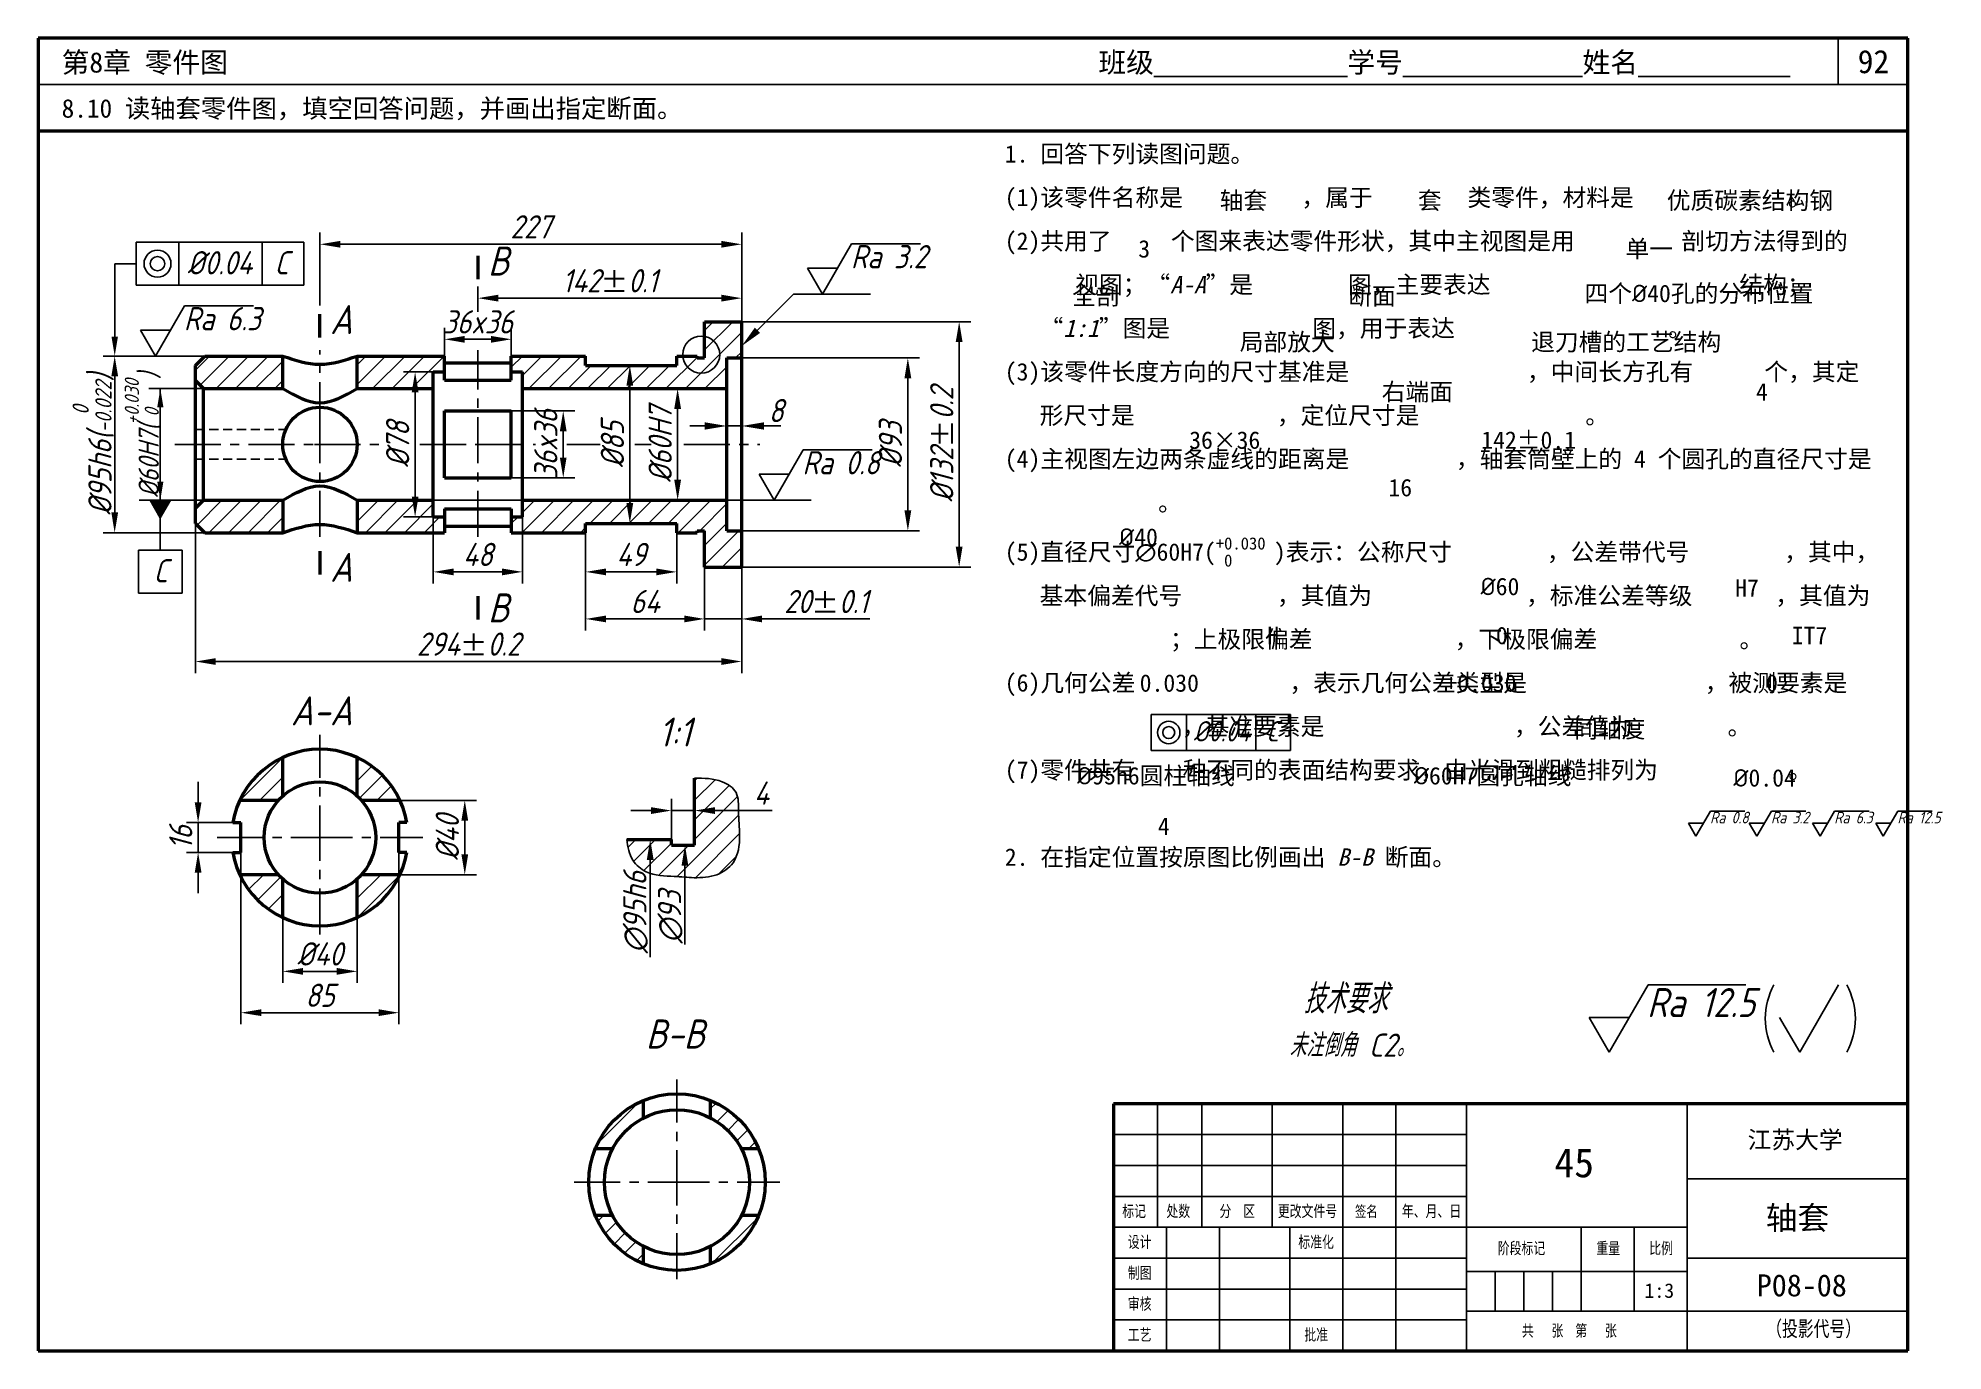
# Model space of a CAD drawing. Header units: millimetres. Extents: x 0 to 328, y 0 to 226.
import ezdxf

# ---------------------------------------------------------------- set-up
doc = ezdxf.new("R2010")
doc.units = ezdxf.units.MM
doc.header["$LTSCALE"] = 0.25
doc.linetypes.add('CENTER', pattern=[50.8, 31.75, -6.35, 6.35, -6.35])
doc.linetypes.add('HIDDEN', pattern=[9.525, 6.35, -3.175])
for name, color, linetype in [('中心线', 7, 'CENTER'), ('尺寸层', 7, 'Continuous'), ('点画线层', 7, 'CENTER'), ('答案', 1, 'Continuous'), ('细实线层', 7, 'Continuous'), ('虚线层', 7, 'HIDDEN')]:
    doc.layers.add(name, color=color, linetype=linetype)
doc.layers.add('粗实线层', color=7, linetype='Continuous', lineweight=50)
doc.styles.get("Standard").update_dxf_attribs({"font": 'gbeitc.shx', "height": 4, "bigfont": 'gbcbig.shx'})
doc.styles.add('宋体', font='', dxfattribs={"height": 3.5})
doc.styles.get('宋体').set_extended_font_data('SimSun')
doc.dimstyles.new('ISO-25', dxfattribs={"dimtxt": 4, "dimasz": 3.5, "dimexe": 2, "dimexo": 0, "dimgap": 1, "dimtad": 1, "dimdsep": 46, "dimtxsty": 'Standard', "dimcen": 0, "dimclrd": 256, "dimclre": 256, "dimclrt": 256, "dimadec": 0, "dimazin": 0, "dimtfac": 1, "dimtmove": 0, "dimatfit": 2, "dimfxl": 0, "dimlwd": -1, "dimlwe": -1, "dimarcsym": 0})

# ---------------------------------------------------------------- blocks, each defined once
blk = doc.blocks.new('*D1')
at = {"layer": 'Defpoints', "color": 0, "transparency": 16777216}
for p in [(121.18, 170.94), (149.79, 170.94), (121.18, 141.18)]:
    blk.add_point(p, dxfattribs=at)
at = {"layer": '尺寸层', "transparency": 16777216}
for p, q in [((121.18, 170.94), (151.79, 170.94)), ((149.79, 144.68), (149.79, 167.44)), ((121.18, 141.18), (151.79, 141.18))]:
    blk.add_line(p, q, dxfattribs=at)
for points in [[(149.21, 167.44), (150.38, 167.44), (149.79, 170.94)], [(149.21, 144.68), (150.38, 144.68), (149.79, 141.18)]]:
    blk.add_solid(points, dxfattribs=at)
at = {"layer": '尺寸层', "transparency": 16777216, "insert": (146.79, 156.06), "char_height": 4, "attachment_point": 5, "rotation": 90}
blk.add_mtext('%%C93', dxfattribs=at)
blk = doc.blocks.new('*D2')
at = {"layer": 'Defpoints', "color": 0, "transparency": 16777216}
for p in [(121.18, 177.18), (158.63, 177.18), (121.18, 134.94)]:
    blk.add_point(p, dxfattribs=at)
at = {"layer": '尺寸层', "transparency": 16777216}
for p, q in [((121.18, 177.18), (160.63, 177.18)), ((158.63, 138.44), (158.63, 173.68)), ((121.18, 134.94), (160.63, 134.94))]:
    blk.add_line(p, q, dxfattribs=at)
for points in [[(158.04, 173.68), (159.21, 173.68), (158.63, 177.18)], [(158.04, 138.44), (159.21, 138.44), (158.63, 134.94)]]:
    blk.add_solid(points, dxfattribs=at)
at = {"layer": '尺寸层', "transparency": 16777216, "insert": (155.63, 156.06), "char_height": 4, "attachment_point": 5, "rotation": 90}
blk.add_mtext('%%C132{\\Ftxt|c134;\\H0.875x;%%P}0.2', dxfattribs=at)
blk = doc.blocks.new('*D8')
at = {"layer": 'Defpoints', "color": 0, "transparency": 16777216}
for p in [(110.14, 165.66), (118.62, 165.66), (118.62, 146.46)]:
    blk.add_point(p, dxfattribs=at)
at = {"layer": '尺寸层', "transparency": 16777216}
for p, q in [((118.62, 165.66), (108.14, 165.66)), ((110.14, 149.96), (110.14, 162.16)), ((118.62, 146.46), (108.14, 146.46))]:
    blk.add_line(p, q, dxfattribs=at)
for points in [[(109.56, 162.16), (110.73, 162.16), (110.14, 165.66)], [(109.56, 149.96), (110.73, 149.96), (110.14, 146.46)]]:
    blk.add_solid(points, dxfattribs=at)
at = {"layer": '尺寸层', "transparency": 16777216, "insert": (107.14, 156.06), "char_height": 4, "attachment_point": 5, "rotation": 90}
blk.add_mtext('%%C60H7', dxfattribs=at)
blk = doc.blocks.new('*D9')
at = {"layer": 'Defpoints', "color": 0, "transparency": 16777216}
for p in [(101.91, 169.66), (109.98, 169.66), (109.98, 142.46)]:
    blk.add_point(p, dxfattribs=at)
at = {"layer": '尺寸层', "transparency": 16777216}
for p, q in [((109.98, 169.66), (99.91, 169.66)), ((101.91, 145.96), (101.91, 166.16)), ((109.98, 142.46), (99.91, 142.46))]:
    blk.add_line(p, q, dxfattribs=at)
for points in [[(101.33, 166.16), (102.49, 166.16), (101.91, 169.66)], [(101.33, 145.96), (102.49, 145.96), (101.91, 142.46)]]:
    blk.add_solid(points, dxfattribs=at)
at = {"layer": '尺寸层', "transparency": 16777216, "insert": (98.91, 156.06), "char_height": 4, "attachment_point": 5, "rotation": 90}
blk.add_mtext('%%C85', dxfattribs=at)
blk = doc.blocks.new('*D10')
at = {"layer": 'Defpoints', "color": 0, "transparency": 16777216}
for p in [(114.78, 134.94), (121.18, 134.94), (121.18, 126.01)]:
    blk.add_point(p, dxfattribs=at)
at = {"layer": '尺寸层', "transparency": 16777216}
for p, q in [((114.78, 134.94), (114.78, 124.01)), ((121.18, 134.94), (121.18, 124.01)), ((111.28, 126.01), (107.78, 126.01)), ((114.78, 126.01), (121.18, 126.01)), ((124.68, 126.01), (143.26, 126.01))]:
    blk.add_line(p, q, dxfattribs=at)
for points in [[(111.28, 126.59), (111.28, 125.42), (114.78, 126.01)], [(124.68, 126.59), (124.68, 125.42), (121.18, 126.01)]]:
    blk.add_solid(points, dxfattribs=at)
at = {"layer": '尺寸层', "transparency": 16777216, "insert": (135.72, 129.01), "char_height": 4, "attachment_point": 5}
blk.add_mtext('20{\\Ftxt|c134;\\H0.875x;%%P}0.1', dxfattribs=at)
blk = doc.blocks.new('*D11')
at = {"layer": 'Defpoints', "color": 0, "transparency": 16777216}
for p in [(94.3, 140.86), (109.98, 140.86), (109.98, 134.11)]:
    blk.add_point(p, dxfattribs=at)
at = {"layer": '尺寸层', "transparency": 16777216}
for p, q in [((94.3, 140.86), (94.3, 132.11)), ((109.98, 140.86), (109.98, 132.11)), ((97.8, 134.11), (106.48, 134.11))]:
    blk.add_line(p, q, dxfattribs=at)
for points in [[(97.8, 134.69), (97.8, 133.52), (94.3, 134.11)], [(106.48, 134.69), (106.48, 133.52), (109.98, 134.11)]]:
    blk.add_solid(points, dxfattribs=at)
at = {"layer": '尺寸层', "transparency": 16777216, "insert": (102.14, 137.11), "char_height": 4, "attachment_point": 5}
blk.add_mtext('49', dxfattribs=at)
blk = doc.blocks.new('*D3')
at = {"layer": 'Defpoints', "color": 0, "transparency": 16777216}
for p in [(94.3, 140.86), (114.78, 134.94), (114.78, 126.01)]:
    blk.add_point(p, dxfattribs=at)
at = {"layer": '尺寸层', "transparency": 16777216}
for p, q in [((94.3, 140.86), (94.3, 124.01)), ((114.78, 134.94), (114.78, 124.01)), ((97.8, 126.01), (111.28, 126.01))]:
    blk.add_line(p, q, dxfattribs=at)
for points in [[(97.8, 126.59), (97.8, 125.42), (94.3, 126.01)], [(111.28, 126.59), (111.28, 125.42), (114.78, 126.01)]]:
    blk.add_solid(points, dxfattribs=at)
at = {"layer": '尺寸层', "transparency": 16777216, "insert": (104.54, 129.01), "char_height": 4, "attachment_point": 5}
blk.add_mtext('64', dxfattribs=at)
blk = doc.blocks.new('*D12')
at = {"layer": 'Defpoints', "color": 0, "transparency": 16777216}
for p in [(81.5, 161.82), (90.44, 161.82), (81.5, 150.3)]:
    blk.add_point(p, dxfattribs=at)
at = {"layer": '尺寸层', "transparency": 16777216}
for p, q in [((81.5, 161.82), (92.44, 161.82)), ((90.44, 153.8), (90.44, 158.32)), ((81.5, 150.3), (92.44, 150.3))]:
    blk.add_line(p, q, dxfattribs=at)
for points in [[(89.86, 158.32), (91.02, 158.32), (90.44, 161.82)], [(89.86, 153.8), (91.02, 153.8), (90.44, 150.3)]]:
    blk.add_solid(points, dxfattribs=at)
at = {"layer": '尺寸层', "transparency": 16777216, "insert": (87.44, 156.06), "char_height": 4, "attachment_point": 5, "rotation": 90}
blk.add_mtext('36x36', dxfattribs=at)
blk = doc.blocks.new('*D13')
at = {"layer": 'Defpoints', "color": 0, "transparency": 16777216}
for p in [(68.06, 143.58), (83.42, 143.58), (83.42, 134.11)]:
    blk.add_point(p, dxfattribs=at)
at = {"layer": '尺寸层', "transparency": 16777216}
for p, q in [((68.06, 143.58), (68.06, 132.11)), ((83.42, 143.58), (83.42, 132.11)), ((71.56, 134.11), (79.92, 134.11))]:
    blk.add_line(p, q, dxfattribs=at)
for points in [[(71.56, 134.69), (71.56, 133.52), (68.06, 134.11)], [(79.92, 134.69), (79.92, 133.52), (83.42, 134.11)]]:
    blk.add_solid(points, dxfattribs=at)
at = {"layer": '尺寸层', "transparency": 16777216, "insert": (75.74, 137.11), "char_height": 4, "attachment_point": 5}
blk.add_mtext('48', dxfattribs=at)
blk = doc.blocks.new('*D14')
at = {"layer": 'Defpoints', "color": 0, "transparency": 16777216}
for p in [(64.93, 168.54), (68.06, 168.54), (68.06, 143.58)]:
    blk.add_point(p, dxfattribs=at)
at = {"layer": '尺寸层', "transparency": 16777216}
for p, q in [((68.06, 168.54), (62.93, 168.54)), ((64.93, 147.08), (64.93, 165.04)), ((68.06, 143.58), (62.93, 143.58))]:
    blk.add_line(p, q, dxfattribs=at)
for points in [[(64.35, 165.04), (65.52, 165.04), (64.93, 168.54)], [(64.35, 147.08), (65.52, 147.08), (64.93, 143.58)]]:
    blk.add_solid(points, dxfattribs=at)
at = {"layer": '尺寸层', "transparency": 16777216, "insert": (61.93, 156.06), "char_height": 4, "attachment_point": 5, "rotation": 90}
blk.add_mtext('%%C78', dxfattribs=at)
blk = doc.blocks.new('*D4')
at = {"layer": 'Defpoints', "color": 0, "transparency": 16777216}
for p in [(75.74, 181.23), (75.74, 178.87), (121.18, 177.18)]:
    blk.add_point(p, dxfattribs=at)
at = {"layer": '尺寸层', "transparency": 16777216}
for p, q in [((75.74, 178.87), (75.74, 183.23)), ((117.68, 181.23), (79.24, 181.23)), ((121.18, 177.18), (121.18, 183.23))]:
    blk.add_line(p, q, dxfattribs=at)
for points in [[(79.24, 181.82), (79.24, 180.65), (75.74, 181.23)], [(117.68, 181.82), (117.68, 180.65), (121.18, 181.23)]]:
    blk.add_solid(points, dxfattribs=at)
at = {"layer": '尺寸层', "transparency": 16777216, "insert": (98.46, 184.23), "char_height": 4, "attachment_point": 5}
blk.add_mtext('142{\\Ftxt|c134;\\H0.875x;%%P}0.1', dxfattribs=at)
blk = doc.blocks.new('*D5')
at = {"layer": 'Defpoints', "color": 0, "transparency": 16777216}
for p in [(48.54, 190.51), (48.54, 179.99), (121.18, 177.18)]:
    blk.add_point(p, dxfattribs=at)
at = {"layer": '尺寸层', "transparency": 16777216}
for p, q in [((48.54, 179.99), (48.54, 192.51)), ((117.68, 190.51), (52.04, 190.51)), ((121.18, 177.18), (121.18, 192.51))]:
    blk.add_line(p, q, dxfattribs=at)
for points in [[(52.04, 191.09), (52.04, 189.93), (48.54, 190.51)], [(117.68, 191.09), (117.68, 189.93), (121.18, 190.51)]]:
    blk.add_solid(points, dxfattribs=at)
at = {"layer": '尺寸层', "transparency": 16777216, "insert": (84.86, 193.51), "char_height": 4, "attachment_point": 5}
blk.add_mtext('227', dxfattribs=at)
blk = doc.blocks.new('*D15')
at = {"layer": 'Defpoints', "color": 0, "transparency": 16777216}
for p in [(81.5, 174.15), (69.98, 171.26), (81.5, 171.26)]:
    blk.add_point(p, dxfattribs=at)
at = {"layer": '尺寸层', "transparency": 16777216}
for p, q in [((69.98, 171.26), (69.98, 176.15)), ((73.48, 174.15), (78, 174.15)), ((81.5, 171.26), (81.5, 176.15))]:
    blk.add_line(p, q, dxfattribs=at)
for points in [[(73.48, 174.73), (73.48, 173.56), (69.98, 174.15)], [(78, 174.73), (78, 173.56), (81.5, 174.15)]]:
    blk.add_solid(points, dxfattribs=at)
at = {"layer": '尺寸层', "transparency": 16777216, "insert": (75.74, 177.15), "char_height": 4, "attachment_point": 5}
blk.add_mtext('36x36', dxfattribs=at)
blk = doc.blocks.new('*D16')
at = {"layer": 'Defpoints', "color": 0, "transparency": 16777216}
for p in [(27.1, 142.46), (121.18, 134.94), (27.1, 118.68)]:
    blk.add_point(p, dxfattribs=at)
at = {"layer": '尺寸层', "transparency": 16777216}
for p, q in [((27.1, 142.46), (27.1, 116.68)), ((121.18, 134.94), (121.18, 116.68)), ((117.68, 118.68), (30.6, 118.68))]:
    blk.add_line(p, q, dxfattribs=at)
for points in [[(30.6, 119.26), (30.6, 118.09), (27.1, 118.68)], [(117.68, 119.26), (117.68, 118.09), (121.18, 118.68)]]:
    blk.add_solid(points, dxfattribs=at)
at = {"layer": '尺寸层', "transparency": 16777216, "insert": (74.14, 121.68), "char_height": 4, "attachment_point": 5}
blk.add_mtext('294{\\Ftxt|c134;\\H0.875x;%%P}0.2', dxfattribs=at)
blk = doc.blocks.new('*D17')
at = {"layer": 'Defpoints', "color": 0, "transparency": 16777216}
for p in [(13.19, 171.26), (28.7, 171.26), (28.7, 140.86)]:
    blk.add_point(p, dxfattribs=at)
at = {"layer": '尺寸层', "transparency": 16777216}
for p, q in [((28.7, 171.26), (11.19, 171.26)), ((13.19, 144.36), (13.19, 167.76)), ((28.7, 140.86), (11.19, 140.86))]:
    blk.add_line(p, q, dxfattribs=at)
for points in [[(12.61, 167.76), (13.78, 167.76), (13.19, 171.26)], [(12.61, 144.36), (13.78, 144.36), (13.19, 140.86)]]:
    blk.add_solid(points, dxfattribs=at)
at = {"layer": '尺寸层', "transparency": 16777216, "insert": (9.49, 156.06), "char_height": 4, "attachment_point": 5, "rotation": 90}
blk.add_mtext('%%C95h6({\\H0.7x;\\S  0^ -0.022;})', dxfattribs=at)
blk = doc.blocks.new('*D18')
at = {"layer": 'Defpoints', "color": 0, "transparency": 16777216}
for p in [(62.33, 94.78), (62.33, 81.98), (73.48, 81.98)]:
    blk.add_point(p, dxfattribs=at)
at = {"layer": '尺寸层', "transparency": 16777216}
for p, q in [((62.33, 94.78), (75.48, 94.78)), ((73.48, 91.28), (73.48, 85.48)), ((62.33, 81.98), (75.48, 81.98))]:
    blk.add_line(p, q, dxfattribs=at)
for points in [[(72.9, 91.28), (74.07, 91.28), (73.48, 94.78)], [(72.9, 85.48), (74.07, 85.48), (73.48, 81.98)]]:
    blk.add_solid(points, dxfattribs=at)
at = {"layer": '尺寸层', "transparency": 16777216, "insert": (70.48, 88.38), "char_height": 4, "attachment_point": 5, "rotation": 90}
blk.add_mtext('%%C40', dxfattribs=at)
blk = doc.blocks.new('*D6')
at = {"layer": 'Defpoints', "color": 0, "transparency": 16777216}
for p in [(42.14, 74.59), (54.94, 74.59), (54.94, 65.34)]:
    blk.add_point(p, dxfattribs=at)
at = {"layer": '尺寸层', "transparency": 16777216}
for p, q in [((42.14, 74.59), (42.14, 63.34)), ((54.94, 74.59), (54.94, 63.34)), ((45.64, 65.34), (51.44, 65.34))]:
    blk.add_line(p, q, dxfattribs=at)
for points in [[(45.64, 65.92), (45.64, 64.75), (42.14, 65.34)], [(51.44, 65.92), (51.44, 64.75), (54.94, 65.34)]]:
    blk.add_solid(points, dxfattribs=at)
at = {"layer": '尺寸层', "transparency": 16777216, "insert": (48.54, 68.34), "char_height": 4, "attachment_point": 5}
blk.add_mtext('%%C40', dxfattribs=at)
blk = doc.blocks.new('*D19')
at = {"layer": 'Defpoints', "color": 0, "transparency": 16777216}
for p in [(33.56, 90.94), (27.56, 85.82), (33.56, 85.82)]:
    blk.add_point(p, dxfattribs=at)
at = {"layer": '尺寸层', "transparency": 16777216}
for p, q in [((27.56, 94.44), (27.56, 97.94)), ((33.56, 90.94), (25.56, 90.94)), ((27.56, 90.94), (27.56, 85.82)), ((33.56, 85.82), (25.56, 85.82)), ((27.56, 82.32), (27.56, 78.82))]:
    blk.add_line(p, q, dxfattribs=at)
for points in [[(26.97, 94.44), (28.14, 94.44), (27.56, 90.94)], [(26.97, 82.32), (28.14, 82.32), (27.56, 85.82)]]:
    blk.add_solid(points, dxfattribs=at)
at = {"layer": '尺寸层', "transparency": 16777216, "insert": (24.56, 88.38), "char_height": 4, "attachment_point": 5, "rotation": 90}
blk.add_mtext('16', dxfattribs=at)
blk = doc.blocks.new('*D7')
at = {"layer": 'Defpoints', "color": 0, "transparency": 16777216}
for p in [(34.94, 85.82), (62.14, 85.82), (62.14, 58.22)]:
    blk.add_point(p, dxfattribs=at)
at = {"layer": '尺寸层', "transparency": 16777216}
for p, q in [((34.94, 85.82), (34.94, 56.22)), ((62.14, 85.82), (62.14, 56.22)), ((38.44, 58.22), (58.64, 58.22))]:
    blk.add_line(p, q, dxfattribs=at)
for points in [[(38.44, 58.81), (38.44, 57.64), (34.94, 58.22)], [(58.64, 58.81), (58.64, 57.64), (62.14, 58.22)]]:
    blk.add_solid(points, dxfattribs=at)
at = {"layer": '尺寸层', "transparency": 16777216, "insert": (48.54, 61.22), "char_height": 4, "attachment_point": 5}
blk.add_mtext('85', dxfattribs=at)
blk = doc.blocks.new('*D20')
at = {"layer": 'Defpoints', "color": 0, "transparency": 16777216}
for p in [(113.08, 93.02), (109.08, 88.04), (113.08, 88.04)]:
    blk.add_point(p, dxfattribs=at)
at = {"layer": '尺寸层', "transparency": 16777216}
for p, q in [((105.58, 93.02), (102.08, 93.02)), ((109.08, 88.04), (109.08, 95.02)), ((109.08, 93.02), (113.08, 93.02)), ((113.08, 88.04), (113.08, 95.02)), ((116.58, 93.02), (126.4, 93.02))]:
    blk.add_line(p, q, dxfattribs=at)
for points in [[(105.58, 93.6), (105.58, 92.43), (109.08, 93.02)], [(116.58, 93.6), (116.58, 92.43), (113.08, 93.02)]]:
    blk.add_solid(points, dxfattribs=at)
at = {"layer": '尺寸层', "transparency": 16777216, "insert": (124.57, 96.02), "char_height": 4, "attachment_point": 5}
blk.add_mtext('4', dxfattribs=at)

msp = doc.modelspace()

# ---------------------------------------------------------------- hatches: boundary and pattern name
at = {"layer": '尺寸层'}
msp.add_hatch(color=256, dxfattribs=at).paths.add_polyline_path([(22.795, 146.458), (19.309, 146.458), (21.052, 143.439)])
at = {"layer": '答案'}
h = msp.add_hatch(dxfattribs=at)
h.set_pattern_fill('ANSI31', color=256, scale=0.75, style=0)
h.paths.add_polyline_path([(104.267, 40.118), (104.267, 43.113, 0.2010134), (95.961, 34.807), (98.956, 34.807, -0.154036)])
h.paths.add_polyline_path([(115.787, 43.113), (115.787, 40.118, -0.154036), (121.099, 34.807), (124.094, 34.807, 0.2010134)])
h.paths.add_polyline_path([(124.094, 23.287), (121.099, 23.287, -0.154036), (115.787, 17.976), (115.787, 14.981, 0.2010134)])
h.paths.add_polyline_path([(98.956, 23.287), (95.961, 23.287, 0.2010134), (104.267, 14.981), (104.267, 17.976, -0.154036)])
at = {"layer": '细实线层'}
h = msp.add_hatch(dxfattribs=at)
h.set_pattern_fill('ANSI31', color=256, scale=0.75, style=0)
h.set_pattern_definition([(45, (-182.584, 437.3493), (-1.683798, 1.683798), [])])
h.paths.add_polyline_path([(28.699, 171.258), (27.099, 169.658), (27.099, 167.058), (28.499, 165.658), (42.139, 165.658), (42.139, 171.258)])
h.paths.add_polyline_path([(54.939, 171.258), (54.939, 165.658), (68.059, 165.658), (68.059, 168.538), (69.979, 168.538), (69.979, 171.258)])
h.paths.add_polyline_path([(118.619, 165.658), (118.619, 170.938), (121.179, 170.938), (121.179, 177.178), (114.779, 177.178), (114.779, 170.938), (113.499, 170.938), (113.499, 171.258), (109.979, 171.258), (109.979, 169.658), (94.299, 169.658), (94.299, 171.258), (81.499, 171.258), (81.499, 168.538), (83.419, 168.538), (83.419, 165.658)])
h.paths.add_polyline_path([(28.499, 146.458), (27.099, 145.058), (27.099, 142.458), (28.699, 140.858), (42.139, 140.858), (42.139, 146.458)])
h.paths.add_polyline_path([(54.939, 146.458), (54.939, 140.858), (69.979, 140.858), (69.979, 143.578), (68.059, 143.578), (68.059, 146.458)])
h.paths.add_polyline_path([(83.419, 146.458), (83.419, 143.578), (81.499, 143.578), (81.499, 140.858), (94.299, 140.858), (94.299, 142.458), (109.979, 142.458), (109.979, 140.858), (113.499, 140.858), (113.499, 141.178), (114.779, 141.178), (114.779, 134.938), (121.179, 134.938), (121.179, 141.178), (118.619, 141.178), (118.619, 146.458)])
h = msp.add_hatch(dxfattribs=at)
h.set_pattern_fill('ANSI31', color=256, scale=0.75, style=0)
h.set_pattern_definition([(45, (-177.634, 360.5804), (-1.683798, 1.683798), [])])
h.paths.add_polyline_path([(42.139, 102.165, 0.1772174), (34.753, 94.778), (41.384, 94.778, -0.0278424), (42.139, 95.533)])
h.paths.add_polyline_path([(54.939, 102.165), (54.939, 95.533, -0.0278424), (55.695, 94.778), (62.326, 94.778, 0.1772174)])
h.paths.add_polyline_path([(62.326, 81.978), (55.695, 81.978, -0.0278424), (54.939, 81.222), (54.939, 74.591, 0.1772174)])
h.paths.add_polyline_path([(42.139, 74.591), (42.139, 81.222, -0.0278424), (41.384, 81.978), (34.753, 81.978, 0.1772174)])
h = msp.add_hatch(dxfattribs=at)
h.set_pattern_fill('ANSI31', color=256, scale=0.75, style=0)
h.set_pattern_definition([(45, (-175.5924, 358.3998), (-1.683798, 1.683798), [])])
edge = h.paths.add_edge_path()
edge.add_line((113.076, 87.044), (109.076, 87.044))
edge.add_line((109.076, 87.044), (109.076, 88.044))
edge.add_line((109.076, 88.044), (101.377, 88.044))
edge.add_spline(control_points=[(101.377, 88.044), (101.58, 86.773), (101.944, 84.482), (105.17, 81.798), (109.101, 81.762), (113.136, 81.367), (116.829, 81.582), (120.438, 84.084), (121.029, 88.603), (120.494, 92.477), (120.768, 96.298), (117.29, 98.567), (114.68, 98.595), (113.076, 98.613)], knot_values=[0, 0, 0, 0, 3.7429345, 6.7425403, 11.6646993, 15.0780399, 19.0351035, 22.5026559, 27.2797669, 31.5124972, 34.7356108, 37.7495633, 42.5471493, 42.5471493, 42.5471493, 42.5471493], degree=3, periodic=0)
edge.add_line((113.076, 98.613), (113.076, 87.044))

# ---------------------------------------------------------------- linework, layer by layer
at = {"lineweight": 50}
for p, q in [((322, 226), (0, 226)), ((0, 226), (0, 0)), ((322, 0), (322, 226)), ((322, 210), (0, 210)), ((322, 42.56), (185.2, 42.56)), ((185.2, 42.56), (185.2, 0)), ((0, 0), (322, 0))]:
    msp.add_line(p, q, dxfattribs=at)
for p, q in [((310, 218), (310, 226)), ((322, 218), (0, 218)), ((192.8, 42.56), (192.8, 21.28)), ((200.4, 42.56), (200.4, 21.28)), ((212.56, 42.56), (212.56, 21.28)), ((224.72, 42.56), (224.72, 0)), ((233.84, 42.56), (233.84, 0)), ((246, 42.56), (246, 0)), ((284, 42.56), (284, 0)), ((185.2, 37.24), (246, 37.24)), ((185.2, 31.92), (246, 31.92)), ((284, 29.64), (322, 29.64)), ((185.2, 26.6), (246, 26.6)), ((185.2, 21.28), (284, 21.28)), ((194.32, 21.28), (194.32, 0)), ((203.44, 21.28), (203.44, 0)), ((215.6, 21.28), (215.6, 0)), ((265.76, 21.28), (265.76, 6.84)), ((274.88, 21.28), (274.88, 6.84)), ((185.2, 15.96), (246, 15.96)), ((246, 13.68), (284, 13.68)), ((250.94, 13.68), (250.94, 6.84)), ((255.88, 13.68), (255.88, 6.84)), ((260.82, 13.68), (260.82, 6.84)), ((284, 15.96), (322, 15.96)), ((185.2, 10.64), (246, 10.64)), ((246, 6.84), (322, 6.84)), ((284, 6.84), (292.172, 6.84)), ((284, 6.84), (292.172, 6.84)), ((185.2, 5.32), (246, 5.32))]:
    msp.add_line(p, q)
at = {"layer": '中心线'}
for p, q in [((48.539, 158.823), (48.539, 172.272)), ((75.739, 140.133), (75.739, 172.272)), ((23.54, 156.058), (47.594, 156.058)), ((47.594, 156.058), (59.265, 156.058)), ((65.758, 156.058), (75.739, 156.058)), ((75.739, 156.058), (85.677, 156.058)), ((91.089, 156.058), (96.776, 156.058)), ((102.781, 156.058), (105.595, 156.058)), ((111.224, 156.058), (124.284, 156.058)), ((48.539, 140.133), (48.539, 153.283)), ((48.539, 85.935), (48.539, 106.078)), ((30.839, 88.378), (46.207, 88.378)), ((46.207, 88.378), (66.239, 88.378)), ((48.539, 71.686), (48.539, 85.935)), ((110.027, 26.604), (110.027, 46.747)), ((92.327, 29.047), (107.695, 29.047)), ((107.695, 29.047), (127.727, 29.047)), ((110.027, 12.355), (110.027, 26.604))]:
    msp.add_line(p, q, dxfattribs=at)
at = {"layer": '尺寸层'}
for p, q in [((16.912, 183.451), (16.912, 190.884)), ((16.912, 190.884), (45.766, 190.884)), ((24.263, 183.451), (24.263, 190.884)), ((38.604, 190.884), (38.604, 183.451)), ((45.766, 190.884), (45.766, 183.451)), ((13.195, 174.058), (13.195, 187.167)), ((16.912, 187.167), (13.195, 187.167)), ((45.766, 183.451), (16.912, 183.451)), ((123.442, 175.252), (130.121, 181.931)), ((143.382, 181.931), (130.121, 181.931)), ((28.499, 165.658), (19.052, 165.658)), ((21.052, 146.458), (21.052, 165.658)), ((115.419, 159.229), (112.219, 159.229)), ((118.619, 159.229), (121.179, 159.229)), ((124.379, 159.229), (127.895, 159.229)), ((19.6, 146.458), (17.384, 146.458)), ((28.499, 146.458), (19.052, 146.458)), ((21.052, 143.439), (19.309, 146.458)), ((21.052, 143.439), (22.795, 146.458)), ((68.059, 146.458), (83.419, 146.458)), ((118.619, 146.458), (133.119, 146.458)), ((21.052, 143.439), (21.052, 137.846)), ((24.794, 137.846), (17.311, 137.846)), ((17.311, 137.846), (17.311, 130.434)), ((24.794, 130.434), (24.794, 137.846)), ((17.311, 130.434), (24.794, 130.434)), ((191.672, 103.351), (191.672, 109.546)), ((191.672, 109.546), (215.717, 109.546)), ((197.798, 103.351), (197.798, 109.546)), ((209.75, 109.546), (209.75, 103.351)), ((215.717, 109.546), (215.717, 103.351)), ((215.717, 103.351), (191.672, 103.351)), ((109.076, 88.044), (103.422, 88.044)), ((113.076, 87.044), (109.406, 87.044)), ((105.422, 84.844), (105.422, 67.761)), ((111.406, 83.844), (111.406, 69.981)), ((270.57, 51.418), (277.267, 63.018)), ((294.123, 63.018), (277.267, 63.018)), ((303.391, 51.418), (310.088, 63.018)), ((270.57, 51.418), (267.105, 57.42)), ((267.105, 57.42), (274.035, 57.42)), ((303.391, 51.418), (299.925, 57.42))]:
    msp.add_line(p, q, dxfattribs=at)
msp.add_circle((114.209, 171.509), 3.183, dxfattribs=at)
for centre, start, end in [((309.435, 57.218), 151.02544, 208.97456), ((301.006, 57.218), 331.02544, 28.97456)]:
    msp.add_arc(centre, 11.973, start, end, dxfattribs=at)
for points in [[(13.755, 174.618), (12.635, 174.618), (13.195, 171.258)], [(123.442, 176.157), (124.347, 175.252), (121.179, 172.99)], [(21.586, 162.458), (20.519, 162.458), (21.052, 165.658)], [(114.779, 159.869), (114.779, 158.589), (118.619, 159.229)], [(125.019, 159.869), (125.019, 158.589), (121.179, 159.229)], [(21.586, 149.658), (20.519, 149.658), (21.052, 146.458)], [(104.836, 84.524), (106.009, 84.524), (105.422, 88.044)], [(110.819, 83.524), (111.992, 83.524), (111.406, 87.044)]]:
    msp.add_solid(points, dxfattribs=at)
at = {"layer": '点画线层'}
msp.add_line((48.539, 153.283), (48.539, 158.823), dxfattribs=at)
at = {"layer": '答案'}
for p, q in [((285.516, 88.595), (288.015, 92.924)), ((293.951, 92.924), (288.015, 92.924)), ((296.006, 88.595), (298.506, 92.924)), ((304.442, 92.924), (298.506, 92.924)), ((306.896, 88.595), (309.395, 92.924)), ((315.331, 92.924), (309.395, 92.924)), ((317.785, 88.595), (320.284, 92.924)), ((326.22, 92.924), (320.284, 92.924)), ((286.809, 90.835), (284.222, 90.835)), ((285.516, 88.595), (284.222, 90.835)), ((297.3, 90.835), (294.713, 90.835)), ((296.006, 88.595), (294.713, 90.835)), ((308.189, 90.835), (305.602, 90.835)), ((306.896, 88.595), (305.602, 90.835)), ((319.078, 90.835), (316.492, 90.835)), ((317.785, 88.595), (316.492, 90.835))]:
    msp.add_line(p, q, dxfattribs=at)
at = {"layer": '答案', "lineweight": 50}
for p, q in [((104.267, 40.118), (104.267, 43.113)), ((115.787, 40.118), (115.787, 43.113)), ((98.956, 34.807), (95.961, 34.807)), ((124.094, 34.807), (121.099, 34.807)), ((98.956, 23.287), (95.961, 23.287)), ((124.094, 23.287), (121.099, 23.287)), ((104.267, 14.981), (104.267, 17.976)), ((115.787, 14.981), (115.787, 17.976))]:
    msp.add_line(p, q, dxfattribs=at)
for radius in [15.2, 12.48]:
    msp.add_circle((110.027, 29.047), radius, dxfattribs=at)
at = {"layer": '粗实线层'}
for p, q in [((75.739, 188.528), (75.739, 184.528)), ((48.539, 174.458), (48.539, 178.458)), ((114.779, 170.938), (114.779, 177.178)), ((114.779, 177.178), (121.179, 177.178)), ((121.179, 134.938), (121.179, 177.178)), ((27.099, 169.658), (28.699, 171.258)), ((28.699, 171.258), (42.139, 171.258)), ((42.139, 165.658), (42.139, 171.258)), ((54.939, 171.258), (69.979, 171.258)), ((54.939, 165.658), (54.939, 171.258)), ((69.979, 167.129), (69.979, 171.258)), ((81.499, 171.258), (94.299, 171.258)), ((81.499, 167.129), (81.499, 171.258)), ((94.299, 169.658), (94.299, 171.258)), ((109.979, 171.258), (113.499, 171.258)), ((109.979, 169.658), (109.979, 171.258)), ((113.499, 170.938), (113.499, 171.258)), ((113.499, 170.938), (114.779, 170.938)), ((118.619, 170.938), (121.179, 170.938)), ((118.619, 141.178), (118.619, 170.938)), ((27.099, 142.458), (27.099, 169.658)), ((68.059, 168.538), (69.979, 168.538)), ((68.059, 143.578), (68.059, 168.538)), ((69.979, 170.124), (81.499, 170.124)), ((81.499, 168.538), (83.419, 168.538)), ((83.419, 143.578), (83.419, 168.538)), ((94.299, 169.658), (109.979, 169.658)), ((27.099, 167.058), (28.499, 165.658)), ((28.499, 165.658), (42.139, 165.658)), ((28.499, 146.458), (28.499, 165.658)), ((54.939, 165.658), (68.059, 165.658)), ((69.979, 167.129), (81.499, 167.129)), ((83.419, 165.658), (118.619, 165.658)), ((69.979, 161.818), (81.499, 161.818)), ((69.979, 150.298), (69.979, 161.818)), ((81.499, 150.298), (81.499, 161.818)), ((69.979, 150.298), (81.499, 150.298)), ((28.499, 146.458), (27.099, 145.058)), ((28.499, 146.458), (42.139, 146.458)), ((42.139, 146.458), (42.139, 140.858)), ((54.939, 146.458), (68.059, 146.458)), ((54.939, 146.458), (54.939, 140.858)), ((69.979, 144.987), (81.499, 144.987)), ((69.979, 144.987), (69.979, 140.858)), ((81.499, 144.987), (81.499, 140.858)), ((83.419, 146.458), (118.619, 146.458)), ((27.099, 142.458), (28.699, 140.858)), ((68.059, 143.578), (69.979, 143.578)), ((69.979, 141.992), (81.499, 141.992)), ((81.499, 143.578), (83.419, 143.578)), ((94.299, 142.458), (109.979, 142.458)), ((94.299, 140.858), (94.299, 142.458)), ((109.979, 140.858), (109.979, 142.458)), ((113.499, 141.178), (114.779, 141.178)), ((113.499, 140.858), (113.499, 141.178)), ((114.779, 134.938), (114.779, 141.178)), ((118.619, 141.178), (121.179, 141.178)), ((28.699, 140.858), (42.139, 140.858)), ((54.939, 140.858), (69.979, 140.858)), ((81.499, 140.858), (94.299, 140.858)), ((109.979, 140.858), (113.499, 140.858)), ((48.539, 137.658), (48.539, 133.658)), ((114.779, 134.938), (121.179, 134.938)), ((75.739, 129.933), (75.739, 125.933)), ((42.139, 95.533), (42.139, 102.165)), ((54.939, 95.533), (54.939, 102.165)), ((113.076, 87.044), (113.076, 98.613)), ((41.384, 94.778), (34.753, 94.778)), ((62.326, 94.778), (55.695, 94.778)), ((33.557, 90.938), (34.939, 90.938)), ((34.939, 85.818), (34.939, 90.938)), ((62.139, 85.818), (62.139, 90.938)), ((63.522, 90.938), (62.139, 90.938)), ((33.557, 85.818), (34.939, 85.818)), ((63.522, 85.818), (62.139, 85.818)), ((101.377, 88.044), (109.076, 88.044)), ((109.076, 87.044), (109.076, 88.044)), ((109.076, 87.044), (113.076, 87.044)), ((41.384, 81.978), (34.753, 81.978)), ((42.139, 74.591), (42.139, 81.222)), ((54.939, 74.591), (54.939, 81.222)), ((62.326, 81.978), (55.695, 81.978))]:
    msp.add_line(p, q, dxfattribs=at)
for centre, radius in [((48.539, 156.058), 6.4), ((48.539, 88.378), 9.6)]:
    msp.add_circle(centre, radius, dxfattribs=at)
for start, end in [(9.69603, 170.30397), (189.69603, 350.30397)]:
    msp.add_arc((48.539, 88.378), 15.2, start, end, dxfattribs=at)
for points in [[(42.139, 171.258), (48.539, 169.845), (54.939, 171.258)], [(42.139, 165.658), (48.539, 163.214), (54.939, 165.658)], [(42.139, 146.458), (48.539, 148.903), (54.939, 146.458)], [(42.139, 140.858), (48.539, 142.271), (54.939, 140.858)]]:
    msp.add_spline(points, degree=3, dxfattribs=at)
at = {"layer": '细实线层'}
for p, q in [((135.111, 181.931), (140.11, 190.589)), ((151.981, 190.589), (140.11, 190.589)), ((137.697, 186.411), (132.524, 186.411)), ((135.111, 181.931), (132.524, 186.411)), ((20.228, 171.258), (25.227, 179.916)), ((37.099, 179.916), (25.227, 179.916)), ((22.815, 175.738), (17.642, 175.738)), ((20.228, 171.258), (17.642, 175.738)), ((126.753, 146.458), (131.752, 155.116)), ((143.624, 155.116), (131.752, 155.116)), ((129.34, 150.938), (124.167, 150.938)), ((126.753, 146.458), (124.167, 150.938))]:
    msp.add_line(p, q, dxfattribs=at)
for centre, radius in [((20.567, 187.167), 2.319), ((20.567, 187.167), 1.241), ((194.719, 106.449), 1.932), ((194.719, 106.449), 1.034)]:
    msp.add_circle(centre, radius, dxfattribs=at)
msp.add_spline([(101.377, 88.044), (102.447, 84.457), (104.718, 82.498), (109.57, 81.673), (112.978, 81.467), (116.901, 81.982), (119.689, 84.045), (120.824, 88.685), (120.618, 92.913), (120.205, 96.109), (117.83, 97.965), (113.076, 98.613)], degree=3, dxfattribs=at)
at = {"layer": '虚线层'}
for p, q in [((27.099, 158.618), (42.674, 158.618)), ((27.099, 153.498), (42.674, 153.498))]:
    msp.add_line(p, q, dxfattribs=at)

# ---------------------------------------------------------------- texts
at = {"style": '宋体'}
for s, height, p in [('第8章 零件图', 3.5, (4.054, 220.072)), ('班级%%U              %%U学号%%U             %%U姓名%%U           ', 3.5, (182.613, 220.072)), ('92', 4, (313.372, 219.963)), ('8.10 读轴套零件图，填空回答问题，并画出指定断面。', 3.2, (4.054, 212.299)), ('江苏大学', 3, (294.419, 34.85)), ('45', 5, (261.159, 29.887)), ('轴套', 4, (297.547, 20.904)), ('P08-08', 3.8, (295.994, 9.383)), ('1:3', 2.5, (276.666, 9.133))]:
    msp.add_text(s, height=height, dxfattribs=at).set_placement(p)
at = {"style": '宋体', "width": 0.75}
for s, height, p in [('标记', 2, (186.716, 23.071)), ('处数', 2, (194.316, 23.071)), ('分  区', 2, (203.458, 23.071)), ('更改文件号', 2, (213.508, 23.071)), ('签名', 1.9, (226.804, 23.071)), ('年、月、日', 2, (234.869, 23.071)), ('设计', 2, (187.669, 17.751)), ('标准化', 2, (217.037, 17.751)), ('阶段标记', 2, (251.378, 16.684)), ('重量', 2, (268.359, 16.684)), ('比例', 2, (277.479, 16.684)), ('制图', 2, (187.669, 12.431)), ('审核', 2, (187.669, 7.111)), ('工艺', 2, (187.669, 1.791)), ('批准', 2, (218.069, 1.791)), ('共   张  第   张', 2, (255.543, 2.493)), ('（投影代号）', 2.66, (297.622, 2.493))]:
    msp.add_text(s, height=height, dxfattribs=at).set_placement(p)
at = {"insert": (166.485, 207.571), "char_height": 3, "width": 150.41814, "attachment_point": 1, "line_spacing_factor": 1.5, "style": '宋体'}
msp.add_mtext('\\A1;\\pi-6,l6;1. 回答下列读图问题。\\P(1)该零件名称是{\\L          }，属于{\\L        }类零件，材料是{\\L             }。\\P(2)共用了{\\L     }个图来表达零件形状，其中主视图是用{\\L         }剖切方法得到的{\\L      }视图；“{\\fSimSun|b0|i1|c134|p2;A-A}”是{\\L        }图，主要表达{\\L                     }结构；“{\\fSimSun|b0|i1|c134|p2;1:1}”图是{\\L            }图，用于表达{\\L                  }。\\P(3)该零件长度方向的尺寸基准是{\\L               }，中间长方孔有{\\L      }个，其定形尺寸是{\\L            }，定位尺寸是{\\L              }。\\P(4)主视图左边两条虚线的距离是{\\L         }，轴套筒壁上的 4 个圆孔的直径尺寸是{\\L           }。\\P(5)直径尺寸{\\fISOCPEUR|b0|i0|c0|p34;∅}60H7({\\H0.7x;\\S+0.030 ^  0;})表示：公称尺寸{\\L        }，公差带代号{\\L        }，其中，基本偏差代号{\\L        }，其值为{\\L             }，标准公差等级{\\L       }，其值为{\\L            }；上极限偏差{\\L            }，下极限偏差{\\L            }。\\P(6)几何公差             ，表示几何公差类型是{\\L               }，被测要素是{\\L               }，基准要素是{\\L                }，公差值为{\\L        }。\\P\\pi-3,l3;(7)零件共有{\\L    }种不同的表面结构要求，由光滑到粗糙排列为{\\L           }。\\P\\pi-6,l6;\\P2. 在指定位置按原图比例画出 {\\fSimSun|b0|i1|c134|p2;B-B} 断面。', dxfattribs=at)
at = {"layer": '尺寸层'}
for s, height, p in [('Ra 3.2', 4, (139.987, 186.376)), ('%%C0.04', 4, (25.691, 185.324)), ('C', 4, (40.696, 185.324)), ('B', 5, (77.487, 185.119)), ('Ra 6.3', 4, (25.104, 175.703)), ('A', 5, (50.287, 175.049)), ('8', 4, (125.813, 159.879)), ('Ra 0.8', 4, (131.629, 150.903)), ('C', 4, (19.868, 132.305)), ('A', 5, (50.287, 132.388)), ('B', 5, (77.487, 125.401)), ('A-A', 5, (43.545, 107.689)), ('1:1', 5, (106.855, 104.036)), ('%%C0.04', 3.5, (198.989, 104.912)), ('C', 3.5, (211.493, 104.912)), ('技术要求', 5, (217.951, 58.115, -16.935)), ('Ra 12.5', 5, (277.102, 57.464)), ('B-B', 5, (104.663, 52.053)), ('未注倒角 C2。', 4, (215.486, 50.628))]:
    msp.add_text(s, height=height, dxfattribs=at).set_placement(p)
for s, p in [('∅95h6', (104.772, 68.445)), ('∅93', (110.756, 70.162))]:
    msp.add_text(s, height=4, rotation=90, dxfattribs=at).set_placement(p)
at = {"layer": '尺寸层', "insert": (18.033, 157.684), "char_height": 3.5, "attachment_point": 5, "rotation": 90}
msp.add_mtext('%%C60H7({\\H0.7x;\\S+0.030^  0;})', dxfattribs=at)
at = {"layer": '答案', "style": '宋体'}
for s, p in [('轴套', (203.495, 196.55)), ('套', (237.63, 196.55)), ('优质碳素结构钢', (280.501, 196.55)), ('3', (189.475, 188.226)), ('单一', (273.39, 188.226)), ('全剖', (178.097, 180.106)), ('断面', (225.642, 180.106)), ('局部放大', (206.949, 172.188)), ('退刀槽的工艺结构', (257.135, 172.188)), ('右端面', (231.389, 163.612)), ('4', (295.859, 163.612)), ('36×36', (198.244, 155.3)), ('142%%P0.1', (248.546, 155.3)), ('16', (232.559, 147.117)), ('H7', (292.274, 129.844)), ('H', (211.687, 121.662)), ('IT7', (302.023, 121.662)), ('0', (251.071, 121.662)), ('0.030', (189.72, 113.48)), ('+0.030', (242.362, 113.48)), ('0', (297.604, 113.48)), ('同轴度', (264.534, 105.557)), ('4', (192.84, 88.804))]:
    msp.add_text(s, height=3, dxfattribs=at).set_placement(p)
at = {"layer": '答案'}
for s, p in [('Ra 0.8', (287.954, 90.817)), ('Ra 3.2', (298.444, 90.817)), ('Ra 6.3', (309.334, 90.817)), ('Ra 12.5', (320.223, 90.817))]:
    msp.add_text(s, height=2, dxfattribs=at).set_placement(p)
at = {"layer": '答案', "insert": (266.336, 183.549), "char_height": 3, "width": 50.61265, "attachment_point": 1, "style": '宋体'}
msp.add_mtext('四个{\\fISOCPEUR|b0|i0|c0|p34;%%C}40孔的分布位置', dxfattribs=at)
at = {"layer": '答案', "char_height": 3, "attachment_point": 1, "style": '宋体'}
for s, width, insert in [('{\\fISOCPEUR|b0|i0|c0|p34;%%C}40', 17.23067, (186.177, 141.613)), ('{\\fISOCPEUR|b0|i0|c0|p34;%%C}60', 17.23067, (248.43, 133.097)), ('{\\fISOCPEUR|b0|i0|c0|p34;%%C}95h6圆柱轴线', 33.34968, (178.951, 100.515)), ('{\\fISOCPEUR|b0|i0|c0|p34;%%C}60H7圆孔轴线', 33.34968, (236.943, 100.515)), ('{\\fISOCPEUR|b0|i0|c0|p34;%%C}0.04', 17.23067, (291.97, 100.145))]:
    msp.add_mtext_dynamic_manual_height_columns(s, width=width, gutter_width=17.5, heights=[0], dxfattribs=dict(at, insert=insert))

# ---------------------------------------------------------------- dimensions: what is measured, and where the dimension line sits
at = {"layer": '尺寸层'}
for base, p1, p2, text, picture, middle in [((48.539, 190.509), (121.179, 177.178), (48.539, 179.991), '227', '*D5', (84.859, 193.509)), ((75.739, 181.234), (121.179, 177.178), (75.739, 178.866), '142{\\Ftxt|c134;\\H0.875x;%%P}0.1', '*D4', (98.459, 184.234)), ((27.099, 118.678), (121.179, 134.938), (27.099, 142.458), '294{\\Ftxt|c134;\\H0.875x;%%P}0.2', '*D16', (74.139, 121.678)), ((83.419, 134.107), (68.059, 143.578), (83.419, 143.578), '48', '*D13', (75.739, 137.107)), ((109.979, 134.107), (94.299, 140.858), (109.979, 140.858), '49', '*D11', (102.139, 137.107)), ((114.779, 126.008), (94.299, 140.858), (114.779, 134.938), '64', '*D3', (104.539, 129.008)), ((121.179, 126.008), (114.779, 134.938), (121.179, 134.938), '20{\\Ftxt|c134;\\H0.875x;%%P}0.1', '*D10', (135.721, 129.008)), ((62.139, 58.223), (34.939, 85.818), (62.139, 85.818), '85', '*D7', (48.539, 61.223)), ((54.939, 65.337), (42.139, 74.591), (54.939, 74.591), '%%C40', '*D6', (48.539, 68.337))]:
    dim = msp.add_linear_dim(base=base, p1=p1, p2=p2, text=text, dimstyle='ISO-25', dxfattribs=at)
    dim.commit()
    dim.dimension.update_dxf_attribs({"geometry": picture, "text_midpoint": middle})
dim = msp.add_linear_dim(base=(81.499, 174.148), p1=(69.979, 171.258), p2=(81.499, 171.258), text='36x36', dimstyle='ISO-25', dxfattribs=at)
dim.commit()
dim.dimension.update_dxf_attribs({"geometry": '*D15', "text_midpoint": (75.739, 174.148), "dimtype": 160})
for base, p1, p2, text, picture, middle in [((158.628, 177.178), (121.179, 134.938), (121.179, 177.178), '%%C132{\\Ftxt|c134;\\H0.875x;%%P}0.2', '*D2', (155.628, 156.058)), ((13.195, 171.258), (28.699, 140.858), (28.699, 171.258), '%%C95h6({\\H0.7x;\\S  0^ -0.022;})', '*D17', (9.487, 156.058)), ((149.792, 170.938), (121.179, 141.178), (121.179, 170.938), '%%C93', '*D1', (146.792, 156.058)), ((64.935, 168.538), (68.059, 143.578), (68.059, 168.538), '%%C78', '*D14', (61.935, 156.058)), ((101.91, 169.658), (109.979, 142.458), (109.979, 169.658), '%%C85', '*D9', (98.91, 156.058)), ((110.142, 165.658), (118.619, 146.458), (118.619, 165.658), '%%C60H7', '*D8', (107.142, 156.058)), ((73.483, 81.978), (62.326, 94.778), (62.326, 81.978), '%%C40', '*D18', (70.483, 88.378))]:
    dim = msp.add_linear_dim(base=base, p1=p1, p2=p2, angle=90, text=text, dimstyle='ISO-25', dxfattribs=at)
    dim.commit()
    dim.dimension.update_dxf_attribs({"geometry": picture, "text_midpoint": middle})
for base, p1, p2, text, picture, middle in [((90.441, 161.818), (81.499, 150.298), (81.499, 161.818), '36x36', '*D12', (90.441, 156.058)), ((27.557, 85.818), (33.557, 90.938), (33.557, 85.818), '16', '*D19', (27.557, 88.378))]:
    dim = msp.add_linear_dim(base=base, p1=p1, p2=p2, angle=90, text=text, dimstyle='ISO-25', dxfattribs=at)
    dim.commit()
    dim.dimension.update_dxf_attribs({"geometry": picture, "text_midpoint": middle, "dimtype": 160})
dim = msp.add_linear_dim(base=(113.076, 93.015), p1=(109.076, 88.044), p2=(113.076, 88.044), dimstyle='ISO-25', dxfattribs=at)
dim.commit()
dim.dimension.update_dxf_attribs({"geometry": '*D20', "text_midpoint": (124.566, 93.015), "dimtype": 160})

doc.saveas('drawing.dxf')
